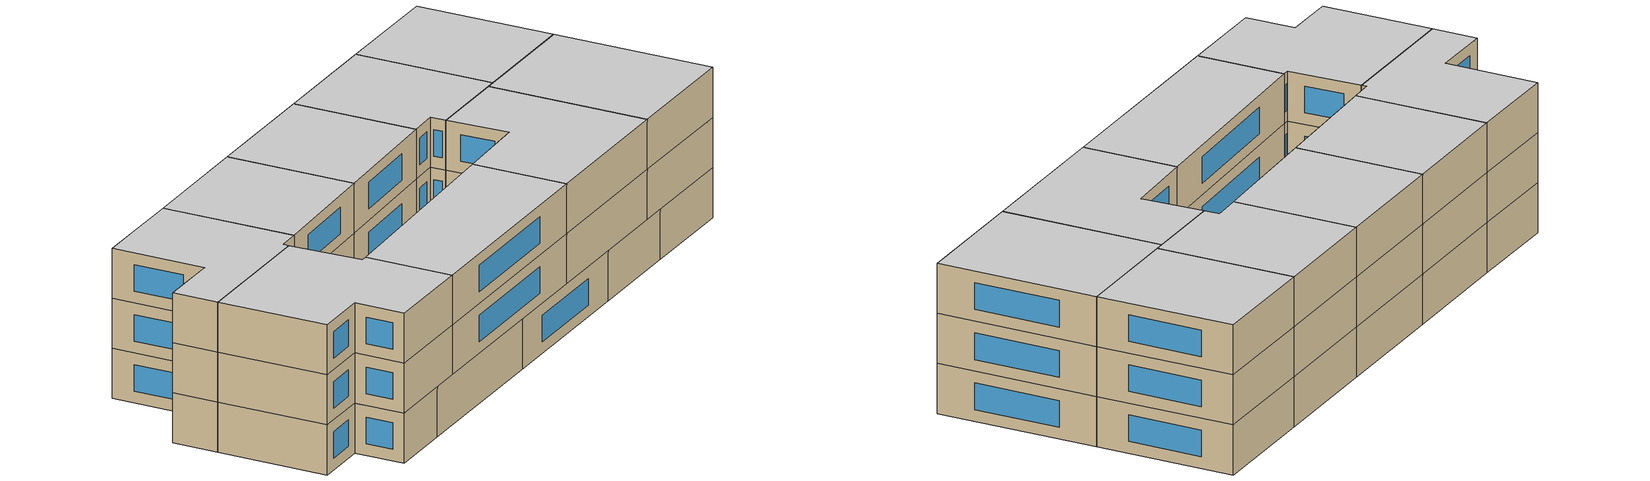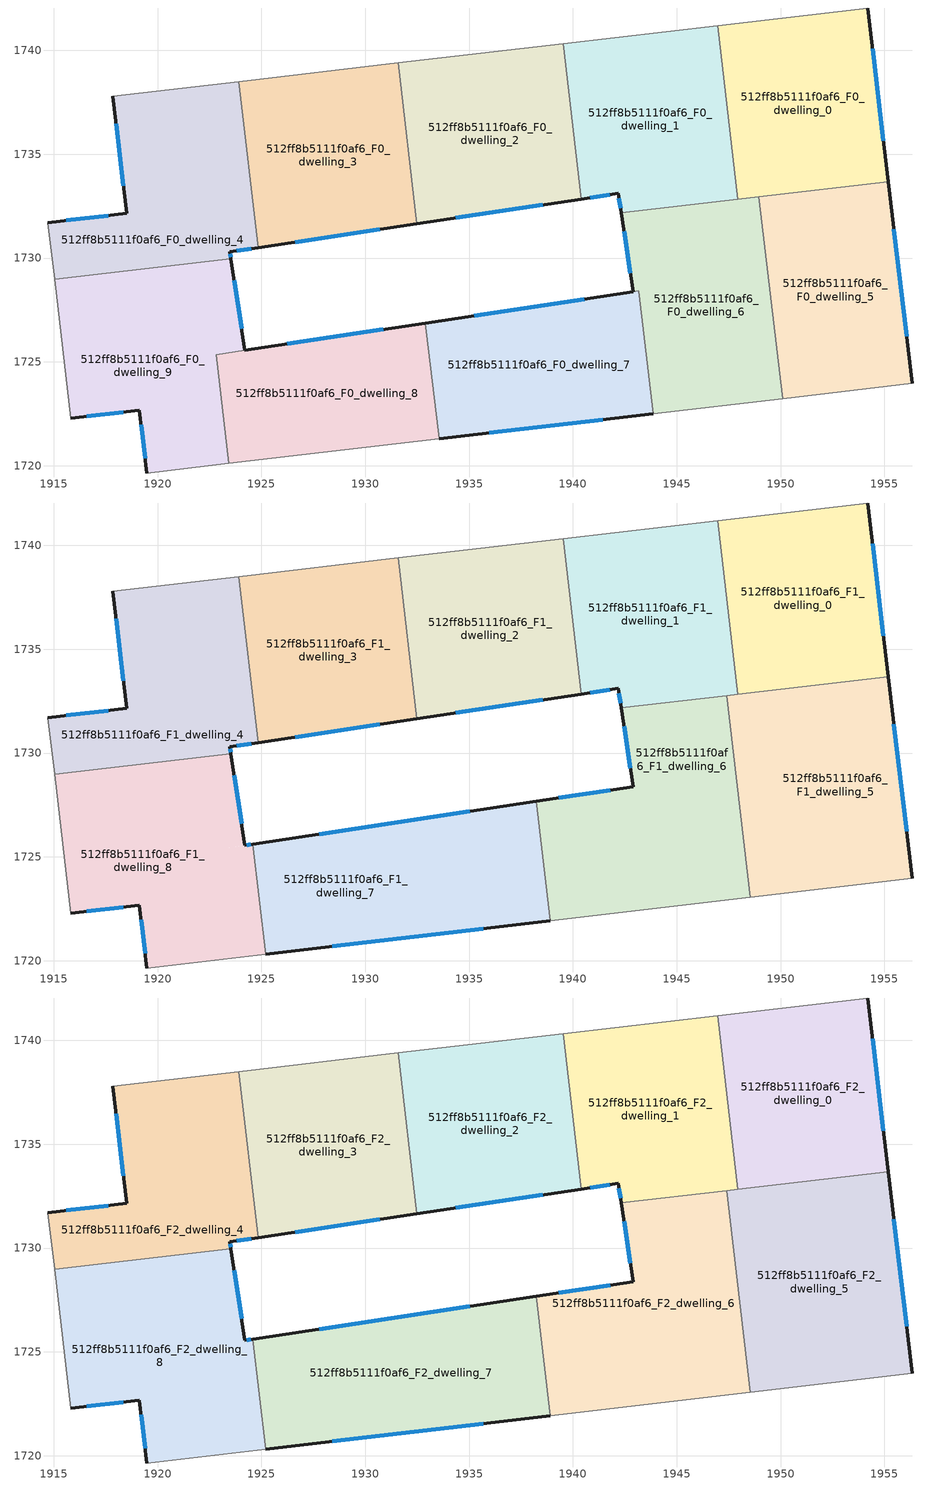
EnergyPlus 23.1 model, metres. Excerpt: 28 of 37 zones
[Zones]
512ff8b5111f0af6_F0_dwelling_0
 floor ground (EU_floor_Construction): 1954.2,1742.04 1955.18,1733.68 1947.94,1732.83 1946.96,1741.2 z0
 wall outside (EU_wall_Construction): 1955.18,1733.68 1954.2,1742.04 z0:3
 wall to 512ff8b5111f0af6_F0_dwelling_1 (EU_wall_Construction): 1946.96,1741.2 1947.94,1732.83 z0:3
 wall adiabatic (EU_wall_Construction): 1954.2,1742.04 1946.96,1741.2 z0:3
 wall to 512ff8b5111f0af6_F0_dwelling_5 (EU_wall_Construction): 1948.96,1732.95 1955.18,1733.68 z0:3
 wall to 512ff8b5111f0af6_F0_dwelling_6 (EU_wall_Construction): 1947.94,1732.83 1948.96,1732.95 z0:3
 window (EU_Window_Construction): 1954.95,1735.64 1954.43,1740.08 z0.7:2.3
512ff8b5111f0af6_F0_dwelling_1
 floor ground (EU_floor_Construction): 1946.96,1741.2 1947.94,1732.83 1942.32,1732.17 1942.18,1733.11 1940.41,1732.84 1939.53,1740.33 z0
 wall outside (EU_wall_Construction): 1940.41,1732.84 1942.18,1733.11 1942.32,1732.17 z0:3
 wall to 512ff8b5111f0af6_F0_dwelling_2 (EU_wall_Construction): 1939.53,1740.33 1940.41,1732.84 z0:3
 wall adiabatic (EU_wall_Construction): 1946.96,1741.2 1939.53,1740.33 z0:3
 wall to 512ff8b5111f0af6_F0_dwelling_6 (EU_wall_Construction): 1942.32,1732.17 1947.94,1732.83 z0:3
 window (EU_Window_Construction): 1942.22,1732.89 1942.29,1732.39 / 1940.82,1732.9 1941.77,1733.05 z0.7:2.3
512ff8b5111f0af6_F0_dwelling_2
 floor ground (EU_floor_Construction): 1939.53,1740.33 1940.41,1732.84 1932.49,1731.65 1931.58,1739.4 z0
 wall outside (EU_wall_Construction): 1932.49,1731.65 1940.41,1732.84 z0:3
 wall to 512ff8b5111f0af6_F0_dwelling_3 (EU_wall_Construction): 1931.58,1739.4 1932.49,1731.65 z0:3
 wall adiabatic (EU_wall_Construction): 1939.53,1740.33 1931.58,1739.4 z0:3
 window (EU_Window_Construction): 1934.35,1731.93 1938.55,1732.56 z0.7:2.3
512ff8b5111f0af6_F0_dwelling_3
 floor ground (EU_floor_Construction): 1931.58,1739.4 1932.49,1731.65 1924.84,1730.5 1923.9,1738.5 z0
 wall outside (EU_wall_Construction): 1924.84,1730.5 1932.49,1731.65 z0:3
 wall to 512ff8b5111f0af6_F0_dwelling_4 (EU_wall_Construction): 1923.9,1738.5 1924.84,1730.5 z0:3
 wall adiabatic (EU_wall_Construction): 1931.58,1739.4 1923.9,1738.5 z0:3
 window (EU_Window_Construction): 1926.63,1730.77 1930.69,1731.38 z0.7:2.3
512ff8b5111f0af6_F0_dwelling_4
 floor ground (EU_floor_Construction): 1923.9,1738.5 1924.84,1730.5 1923.48,1730.29 1923.53,1729.97 1915.04,1728.98 1914.72,1731.71 1918.51,1732.15 1917.85,1737.79 z0
 wall outside (EU_wall_Construction): 1923.53,1729.97 1923.48,1730.29 1924.84,1730.5 / 1917.85,1737.79 1918.51,1732.15 1914.72,1731.71 z0:3
 wall to 512ff8b5111f0af6_F0_dwelling_9 (EU_wall_Construction): 1915.04,1728.98 1923.53,1729.97 z0:3
 wall adiabatic (EU_wall_Construction): 1914.72,1731.71 1915.04,1728.98 / 1923.9,1738.5 1917.85,1737.79 z0:3
 window (EU_Window_Construction): 1923.8,1730.34 1924.52,1730.45 / 1923.52,1730.05 1923.5,1730.22 / 1917.62,1732.05 1915.61,1731.81 / 1918,1736.47 1918.35,1733.47 z0.7:2.3
512ff8b5111f0af6_F0_dwelling_5
 floor ground (EU_floor_Construction): 1955.18,1733.68 1956.33,1723.96 1950.1,1723.23 1948.96,1732.95 z0
 wall outside (EU_wall_Construction): 1956.33,1723.96 1955.18,1733.68 z0:3
 wall to 512ff8b5111f0af6_F0_dwelling_6 (EU_wall_Construction): 1948.96,1732.95 1950.1,1723.23 z0:3
 wall adiabatic (EU_wall_Construction): 1950.1,1723.23 1956.33,1723.96 z0:3
 window (EU_Window_Construction): 1956.06,1726.24 1955.45,1731.4 z0.7:2.3
512ff8b5111f0af6_F0_dwelling_6
 floor ground (EU_floor_Construction): 1948.96,1732.95 1950.1,1723.23 1943.87,1722.5 1943.17,1728.42 1942.9,1728.38 1942.32,1732.17 z0
 wall outside (EU_wall_Construction): 1942.32,1732.17 1942.9,1728.38 z0:3
 wall to 512ff8b5111f0af6_F0_dwelling_7 (EU_wall_Construction): 1942.9,1728.38 1943.17,1728.42 / 1943.18,1728.41 1943.87,1722.5 z0:3
 wall adiabatic (EU_wall_Construction): 1943.87,1722.5 1950.1,1723.23 z0:3
 window (EU_Window_Construction): 1942.46,1731.28 1942.77,1729.27 z0.7:2.3
512ff8b5111f0af6_F0_dwelling_7
 floor ground (EU_floor_Construction): 1943.17,1728.42 1943.87,1722.5 1933.55,1721.29 1932.9,1726.87 z0
 wall outside (EU_wall_Construction): 1942.9,1728.37 1932.9,1726.87 / 1933.55,1721.29 1943.87,1722.5 z0:3
 wall to 512ff8b5111f0af6_F0_dwelling_8 (EU_wall_Construction): 1932.9,1726.87 1933.55,1721.29 z0:3
 window (EU_Window_Construction): 1940.55,1728.02 1935.25,1727.22 / 1935.97,1721.58 1941.44,1722.22 z0.7:2.3
512ff8b5111f0af6_F0_dwelling_8
 floor ground (EU_floor_Construction): 1932.9,1726.87 1933.55,1721.29 1923.43,1720.11 1922.82,1725.34 z0
 wall outside (EU_wall_Construction): 1932.9,1726.87 1924.21,1725.56 z0:3
 wall to 512ff8b5111f0af6_F0_dwelling_9 (EU_wall_Construction): 1924.2,1725.56 1922.82,1725.35 / 1922.82,1725.34 1923.43,1720.11 z0:3
 wall adiabatic (EU_wall_Construction): 1923.43,1720.11 1933.55,1721.29 z0:3
 window (EU_Window_Construction): 1930.86,1726.56 1926.25,1725.87 z0.7:2.3
512ff8b5111f0af6_F0_dwelling_9
 floor ground (EU_floor_Construction): 1923.53,1729.97 1924.2,1725.56 1922.82,1725.35 1923.43,1720.11 1919.48,1719.65 1919.12,1722.67 1915.83,1722.29 1915.04,1728.98 z0
 wall outside (EU_wall_Construction): 1924.2,1725.56 1923.53,1729.97 / 1915.83,1722.29 1919.12,1722.67 1919.48,1719.65 z0:3
 wall adiabatic (EU_wall_Construction): 1919.48,1719.65 1923.43,1720.11 / 1915.04,1728.98 1915.83,1722.29 z0:3
 window (EU_Window_Construction): 1924.05,1726.59 1923.69,1728.94 / 1919.21,1721.96 1919.4,1720.36 / 1916.6,1722.38 1918.35,1722.58 z0.7:2.3
512ff8b5111f0af6_F1_dwelling_0
 floor to 512ff8b5111f0af6_F0_dwelling_0 (EU_floor_Construction): 1954.2,1742.04 1955.18,1733.68 1947.94,1732.83 1946.96,1741.2 z3
 wall outside (EU_wall_Construction): 1955.18,1733.68 1954.2,1742.04 z3:6
 wall to 512ff8b5111f0af6_F1_dwelling_1 (EU_wall_Construction): 1946.96,1741.2 1947.94,1732.83 z3:6
 wall adiabatic (EU_wall_Construction): 1954.2,1742.04 1946.96,1741.2 z3:6
 wall to 512ff8b5111f0af6_F1_dwelling_5 (EU_wall_Construction): 1947.94,1732.83 1955.18,1733.68 z3:6
 window (EU_Window_Construction): 1954.95,1735.64 1954.43,1740.08 z3.7:5.3
512ff8b5111f0af6_F1_dwelling_1
 floor to 512ff8b5111f0af6_F0_dwelling_1 (EU_floor_Construction): 1946.96,1741.2 1947.94,1732.83 1942.32,1732.17 1942.18,1733.11 1940.41,1732.84 1939.53,1740.33 z3
 wall outside (EU_wall_Construction): 1940.41,1732.84 1942.18,1733.11 1942.32,1732.17 z3:6
 wall to 512ff8b5111f0af6_F1_dwelling_2 (EU_wall_Construction): 1939.53,1740.33 1940.41,1732.84 z3:6
 wall adiabatic (EU_wall_Construction): 1946.96,1741.2 1939.53,1740.33 z3:6
 wall to 512ff8b5111f0af6_F1_dwelling_6 (EU_wall_Construction): 1942.32,1732.17 1947.4,1732.77 z3:6
 wall to 512ff8b5111f0af6_F1_dwelling_5 (EU_wall_Construction): 1947.4,1732.77 1947.94,1732.83 z3:6
 window (EU_Window_Construction): 1942.22,1732.89 1942.29,1732.39 / 1940.82,1732.9 1941.77,1733.05 z3.7:5.3
512ff8b5111f0af6_F1_dwelling_2
 floor to 512ff8b5111f0af6_F0_dwelling_2 (EU_floor_Construction): 1939.53,1740.33 1940.41,1732.84 1932.49,1731.65 1931.58,1739.4 z3
 wall outside (EU_wall_Construction): 1932.49,1731.65 1940.41,1732.84 z3:6
 wall to 512ff8b5111f0af6_F1_dwelling_3 (EU_wall_Construction): 1931.58,1739.4 1932.49,1731.65 z3:6
 wall adiabatic (EU_wall_Construction): 1939.53,1740.33 1931.58,1739.4 z3:6
 window (EU_Window_Construction): 1934.35,1731.93 1938.55,1732.56 z3.7:5.3
512ff8b5111f0af6_F1_dwelling_3
 floor to 512ff8b5111f0af6_F0_dwelling_3 (EU_floor_Construction): 1931.58,1739.4 1932.49,1731.65 1924.84,1730.5 1923.9,1738.5 z3
 wall outside (EU_wall_Construction): 1924.84,1730.5 1932.49,1731.65 z3:6
 wall to 512ff8b5111f0af6_F1_dwelling_4 (EU_wall_Construction): 1923.9,1738.5 1924.84,1730.5 z3:6
 wall adiabatic (EU_wall_Construction): 1931.58,1739.4 1923.9,1738.5 z3:6
 window (EU_Window_Construction): 1926.63,1730.77 1930.69,1731.38 z3.7:5.3
512ff8b5111f0af6_F1_dwelling_4
 floor to 512ff8b5111f0af6_F0_dwelling_4 (EU_floor_Construction): 1923.9,1738.5 1924.84,1730.5 1923.48,1730.29 1923.53,1729.97 1915.04,1728.98 1914.72,1731.71 1918.51,1732.15 1917.85,1737.79 z3
 wall outside (EU_wall_Construction): 1923.53,1729.97 1923.48,1730.29 1924.84,1730.5 / 1917.85,1737.79 1918.51,1732.15 1914.72,1731.71 z3:6
 wall to 512ff8b5111f0af6_F1_dwelling_8 (EU_wall_Construction): 1915.04,1728.98 1923.53,1729.97 z3:6
 wall adiabatic (EU_wall_Construction): 1914.72,1731.71 1915.04,1728.98 / 1923.9,1738.5 1917.85,1737.79 z3:6
 window (EU_Window_Construction): 1923.8,1730.34 1924.52,1730.45 / 1923.52,1730.05 1923.5,1730.22 / 1917.62,1732.05 1915.61,1731.81 / 1918,1736.47 1918.35,1733.47 z3.7:5.3
512ff8b5111f0af6_F1_dwelling_5
 floor to 512ff8b5111f0af6_F0_dwelling_5 (EU_floor_Construction): 1955.18,1733.68 1956.33,1723.96 1950.1,1723.23 1948.96,1732.95 z3
 floor to 512ff8b5111f0af6_F0_dwelling_6 (EU_floor_Construction): 1948.96,1732.95 1950.1,1723.23 1948.54,1723.05 1947.4,1732.77 z3
 wall outside (EU_wall_Construction): 1956.33,1723.96 1955.18,1733.68 z3:6
 wall to 512ff8b5111f0af6_F1_dwelling_6 (EU_wall_Construction): 1947.4,1732.77 1948.54,1723.05 z3:6
 wall adiabatic (EU_wall_Construction): 1948.54,1723.05 1956.33,1723.96 z3:6
 window (EU_Window_Construction): 1956.06,1726.24 1955.45,1731.4 z3.7:5.3
512ff8b5111f0af6_F1_dwelling_6
 floor to 512ff8b5111f0af6_F0_dwelling_6 (EU_floor_Construction): 1947.4,1732.77 1948.54,1723.05 1943.87,1722.5 1943.17,1728.42 1942.9,1728.38 1942.32,1732.17 z3
 floor to 512ff8b5111f0af6_F0_dwelling_7 (EU_floor_Construction): 1943.17,1728.42 1943.87,1722.5 1938.9,1721.92 1938.23,1727.67 z3
 wall outside (EU_wall_Construction): 1942.32,1732.17 1942.9,1728.38 1938.23,1727.67 z3:6
 wall adiabatic (EU_wall_Construction): 1938.9,1721.92 1948.54,1723.05 z3:6
 wall to 512ff8b5111f0af6_F1_dwelling_7 (EU_wall_Construction): 1938.23,1727.67 1938.9,1721.92 z3:6
 window (EU_Window_Construction): 1941.8,1728.21 1939.32,1727.84 / 1942.46,1731.28 1942.77,1729.27 z3.7:5.3
512ff8b5111f0af6_F1_dwelling_7
 floor to 512ff8b5111f0af6_F0_dwelling_7 (EU_floor_Construction): 1938.23,1727.67 1938.9,1721.92 1933.55,1721.3 1932.9,1726.87 z3
 floor to 512ff8b5111f0af6_F0_dwelling_8 (EU_floor_Construction): 1932.9,1726.87 1933.55,1721.3 1925.2,1720.32 1924.58,1725.61 z3
 wall outside (EU_wall_Construction): 1938.23,1727.67 1924.58,1725.61 / 1925.2,1720.32 1938.9,1721.92 z3:6
 wall to 512ff8b5111f0af6_F1_dwelling_8 (EU_wall_Construction): 1924.58,1725.61 1925.2,1720.32 z3:6
 window (EU_Window_Construction): 1935.02,1727.19 1927.78,1726.1 / 1928.42,1720.69 1935.68,1721.54 z3.7:5.3
512ff8b5111f0af6_F1_dwelling_8
 floor to 512ff8b5111f0af6_F0_dwelling_8 (EU_floor_Construction): 1924.58,1725.61 1925.2,1720.32 1923.43,1720.11 1922.82,1725.35 z3
 floor to 512ff8b5111f0af6_F0_dwelling_9 (EU_floor_Construction): 1923.53,1729.97 1924.2,1725.56 1922.82,1725.35 1923.43,1720.11 1919.48,1719.65 1919.12,1722.67 1915.83,1722.29 1915.04,1728.98 z3
 wall outside (EU_wall_Construction): 1924.58,1725.61 1924.2,1725.56 1923.53,1729.97 / 1915.83,1722.29 1919.12,1722.67 1919.48,1719.65 z3:6
 wall adiabatic (EU_wall_Construction): 1919.48,1719.65 1925.2,1720.32 / 1915.04,1728.98 1915.83,1722.29 z3:6
 window (EU_Window_Construction): 1924.05,1726.59 1923.69,1728.94 / 1924.49,1725.6 1924.29,1725.57 / 1919.21,1721.96 1919.4,1720.36 / 1916.6,1722.38 1918.35,1722.58 z3.7:5.3
512ff8b5111f0af6_F2_dwelling_0
 floor to 512ff8b5111f0af6_F1_dwelling_0 (EU_floor_Construction): 1954.2,1742.04 1955.18,1733.68 1947.94,1732.83 1946.96,1741.2 z6
 wall outside (EU_wall_Construction): 1955.18,1733.68 1954.2,1742.04 z6:9
 wall to 512ff8b5111f0af6_F2_dwelling_1 (EU_wall_Construction): 1946.96,1741.2 1947.94,1732.83 z6:9
 wall adiabatic (EU_wall_Construction): 1954.2,1742.04 1946.96,1741.2 z6:9
 wall to 512ff8b5111f0af6_F2_dwelling_5 (EU_wall_Construction): 1947.94,1732.83 1955.18,1733.68 z6:9
 window (EU_Window_Construction): 1954.95,1735.64 1954.43,1740.08 z6.7:8.3
 ceiling to 512ff8b5111f0af6_F3_dwelling_0 (EU_floor_Construction): 1955.18,1733.68 1954.2,1742.04 1946.96,1741.2 1947.94,1732.83 z9
512ff8b5111f0af6_F2_dwelling_1
 floor to 512ff8b5111f0af6_F1_dwelling_1 (EU_floor_Construction): 1946.96,1741.2 1947.94,1732.83 1942.32,1732.17 1942.18,1733.11 1940.41,1732.84 1939.53,1740.33 z6
 wall outside (EU_wall_Construction): 1940.41,1732.84 1942.18,1733.11 1942.32,1732.17 z6:9
 wall to 512ff8b5111f0af6_F2_dwelling_2 (EU_wall_Construction): 1939.53,1740.33 1940.41,1732.84 z6:9
 wall adiabatic (EU_wall_Construction): 1946.96,1741.2 1939.53,1740.33 z6:9
 wall to 512ff8b5111f0af6_F2_dwelling_6 (EU_wall_Construction): 1942.32,1732.17 1947.4,1732.77 z6:9
 wall to 512ff8b5111f0af6_F2_dwelling_5 (EU_wall_Construction): 1947.4,1732.77 1947.94,1732.83 z6:9
 window (EU_Window_Construction): 1942.22,1732.89 1942.29,1732.39 / 1940.82,1732.9 1941.77,1733.05 z6.7:8.3
 ceiling to 512ff8b5111f0af6_F3_dwelling_1 (EU_floor_Construction): 1947.94,1732.83 1946.96,1741.2 1939.53,1740.33 1940.41,1732.84 1942.18,1733.11 1942.32,1732.17 z9
512ff8b5111f0af6_F2_dwelling_2
 floor to 512ff8b5111f0af6_F1_dwelling_2 (EU_floor_Construction): 1939.53,1740.33 1940.41,1732.84 1932.49,1731.65 1931.58,1739.4 z6
 wall outside (EU_wall_Construction): 1932.49,1731.65 1940.41,1732.84 z6:9
 wall to 512ff8b5111f0af6_F2_dwelling_3 (EU_wall_Construction): 1931.58,1739.4 1932.49,1731.65 z6:9
 wall adiabatic (EU_wall_Construction): 1939.53,1740.33 1931.58,1739.4 z6:9
 window (EU_Window_Construction): 1934.35,1731.93 1938.55,1732.56 z6.7:8.3
 ceiling to 512ff8b5111f0af6_F3_dwelling_2 (EU_floor_Construction): 1940.41,1732.84 1939.53,1740.33 1931.58,1739.4 1932.49,1731.65 z9
512ff8b5111f0af6_F2_dwelling_3
 floor to 512ff8b5111f0af6_F1_dwelling_3 (EU_floor_Construction): 1931.58,1739.4 1932.49,1731.65 1924.84,1730.5 1923.9,1738.5 z6
 wall outside (EU_wall_Construction): 1924.84,1730.5 1932.49,1731.65 z6:9
 wall to 512ff8b5111f0af6_F2_dwelling_4 (EU_wall_Construction): 1923.9,1738.5 1924.84,1730.5 z6:9
 wall adiabatic (EU_wall_Construction): 1931.58,1739.4 1923.9,1738.5 z6:9
 window (EU_Window_Construction): 1926.63,1730.77 1930.69,1731.38 z6.7:8.3
 ceiling to 512ff8b5111f0af6_F3_dwelling_3 (EU_floor_Construction): 1932.49,1731.65 1931.58,1739.4 1923.9,1738.5 1924.84,1730.5 z9
512ff8b5111f0af6_F2_dwelling_4
 floor to 512ff8b5111f0af6_F1_dwelling_4 (EU_floor_Construction): 1923.9,1738.5 1924.84,1730.5 1923.48,1730.29 1923.53,1729.97 1915.04,1728.98 1914.72,1731.71 1918.51,1732.15 1917.85,1737.79 z6
 wall outside (EU_wall_Construction): 1923.53,1729.97 1923.48,1730.29 1924.84,1730.5 / 1917.85,1737.79 1918.51,1732.15 1914.72,1731.71 z6:9
 wall to 512ff8b5111f0af6_F2_dwelling_8 (EU_wall_Construction): 1915.04,1728.98 1923.53,1729.97 z6:9
 wall adiabatic (EU_wall_Construction): 1914.72,1731.71 1915.04,1728.98 / 1923.9,1738.5 1917.85,1737.79 z6:9
 window (EU_Window_Construction): 1923.8,1730.34 1924.52,1730.45 / 1923.52,1730.05 1923.5,1730.22 / 1917.62,1732.05 1915.61,1731.81 / 1918,1736.47 1918.35,1733.47 z6.7:8.3
 ceiling to 512ff8b5111f0af6_F3_dwelling_4 (EU_floor_Construction): 1924.84,1730.5 1923.9,1738.5 1917.85,1737.79 1918.51,1732.15 1914.72,1731.71 1915.04,1728.98 1923.53,1729.97 1923.48,1730.29 z9
512ff8b5111f0af6_F2_dwelling_5
 floor to 512ff8b5111f0af6_F1_dwelling_5 (EU_floor_Construction): 1955.18,1733.68 1956.33,1723.96 1948.54,1723.05 1947.4,1732.77 z6
 wall outside (EU_wall_Construction): 1956.33,1723.96 1955.18,1733.68 z6:9
 wall to 512ff8b5111f0af6_F2_dwelling_6 (EU_wall_Construction): 1947.4,1732.77 1948.54,1723.05 z6:9
 wall adiabatic (EU_wall_Construction): 1948.54,1723.05 1956.33,1723.96 z6:9
 window (EU_Window_Construction): 1956.06,1726.24 1955.45,1731.4 z6.7:8.3
 ceiling to 512ff8b5111f0af6_F3_dwelling_5 (EU_floor_Construction): 1956.33,1723.96 1955.18,1733.68 1947.4,1732.77 1948.54,1723.05 z9
512ff8b5111f0af6_F2_dwelling_6
 floor to 512ff8b5111f0af6_F1_dwelling_6 (EU_floor_Construction): 1947.4,1732.77 1948.54,1723.05 1938.9,1721.92 1938.23,1727.67 1942.9,1728.38 1942.32,1732.17 z6
 wall outside (EU_wall_Construction): 1942.32,1732.17 1942.9,1728.38 1938.23,1727.67 z6:9
 wall adiabatic (EU_wall_Construction): 1938.9,1721.92 1948.54,1723.05 z6:9
 wall to 512ff8b5111f0af6_F2_dwelling_7 (EU_wall_Construction): 1938.23,1727.67 1938.9,1721.92 z6:9
 window (EU_Window_Construction): 1941.8,1728.21 1939.32,1727.84 / 1942.46,1731.28 1942.77,1729.27 z6.7:8.3
 ceiling to 512ff8b5111f0af6_F3_dwelling_6 (EU_floor_Construction): 1948.54,1723.05 1947.4,1732.77 1942.32,1732.17 1942.9,1728.38 1938.23,1727.67 1938.9,1721.92 z9
512ff8b5111f0af6_F2_dwelling_7
 floor to 512ff8b5111f0af6_F1_dwelling_7 (EU_floor_Construction): 1938.23,1727.67 1938.9,1721.92 1925.2,1720.32 1924.58,1725.61 z6
 wall outside (EU_wall_Construction): 1938.23,1727.67 1924.58,1725.61 / 1925.2,1720.32 1938.9,1721.92 z6:9
 wall to 512ff8b5111f0af6_F2_dwelling_8 (EU_wall_Construction): 1924.58,1725.61 1925.2,1720.32 z6:9
 window (EU_Window_Construction): 1935.02,1727.19 1927.78,1726.1 / 1928.42,1720.69 1935.68,1721.54 z6.7:8.3
 ceiling to 512ff8b5111f0af6_F3_dwelling_7 (EU_floor_Construction): 1938.9,1721.92 1938.23,1727.67 1924.58,1725.61 1925.2,1720.32 z9
512ff8b5111f0af6_F2_dwelling_8
 floor to 512ff8b5111f0af6_F1_dwelling_8 (EU_floor_Construction): 1923.53,1729.97 1924.2,1725.56 1924.58,1725.61 1925.2,1720.32 1919.48,1719.65 1919.12,1722.67 1915.83,1722.29 1915.04,1728.98 z6
 wall outside (EU_wall_Construction): 1924.58,1725.61 1924.2,1725.56 1923.53,1729.97 / 1915.83,1722.29 1919.12,1722.67 1919.48,1719.65 z6:9
 wall adiabatic (EU_wall_Construction): 1919.48,1719.65 1925.2,1720.32 / 1915.04,1728.98 1915.83,1722.29 z6:9
 window (EU_Window_Construction): 1924.05,1726.59 1923.69,1728.94 / 1924.49,1725.6 1924.29,1725.57 / 1919.21,1721.96 1919.4,1720.36 / 1916.6,1722.38 1918.35,1722.58 z6.7:8.3
 ceiling to 512ff8b5111f0af6_F3_dwelling_8 (EU_floor_Construction): 1925.2,1720.32 1924.58,1725.61 1924.2,1725.56 1923.53,1729.97 1915.04,1728.98 1915.83,1722.29 1919.12,1722.67 1919.48,1719.65 z9
[Building]
EU S2 Campaign: North Axis=0; Terrain=City; Solar Distribution=FullExterior
[Site:Location]
Budapest.Ferenc.Liszt.Intl.AP: Latitude=47.437; Longitude=19.256; Time Zone=1; Elevation=185
[SizingPeriod:WeatherFileDays]
AnnualSizingPeriod: Begin Month=1; Begin Day of Month=1; End Month=12; End Day of Month=31; Day of Week for Start Day=Monday; Use Weather File Daylight Saving Period=No; Use Weather File Rain and Snow Indicators=No
[MATERIAL]
EU_InternalMass_Material: Roughness=MediumRough; Thickness=0.1; Conductivity=1; Density=1800; Specific Heat=900; Thermal Absorptance=0.9; Solar Absorptance=0.7; Visible Absorptance=0.7
[MATERIAL:NOMASS] Roughness=MediumRough; Thermal Absorptance=0.9; Solar Absorptance=0.7; Visible Absorptance=0.7
Name | Thermal Resistance
EU_wall_NoMass | 0.832559
EU_floor_NoMass | 0.872794
[WINDOWMATERIAL:SIMPLEGLAZINGSYSTEM]
EU_Window_SimpleGlazing: UFactor=2.79869; Solar Heat Gain Coefficient=0.75; Visible Transmittance=0.75
[CONSTRUCTION]
EU_wall_Construction: EU_wall_NoMass
EU_floor_Construction: EU_floor_NoMass
EU_Window_Construction: EU_Window_SimpleGlazing
EU_InternalMass_Construction: EU_InternalMass_Material
[ZONE] Type=1; Multiplier=1; Ceiling Height=autocalculate; Floor Area=autocalculate; Part of Total Floor Area=Yes
Name | Volume
512ff8b5111f0af6_F0_dwelling_0; 512ff8b5111f0af6_F1_dwelling_0; 512ff8b5111f0af6_F2_dwelling_0 | 184.111
512ff8b5111f0af6_F0_dwelling_1; 512ff8b5111f0af6_F1_dwelling_1; 512ff8b5111f0af6_F2_dwelling_1 | 184.102
512ff8b5111f0af6_F0_dwelling_2; 512ff8b5111f0af6_F1_dwelling_2; 512ff8b5111f0af6_F2_dwelling_2 | 184.091
512ff8b5111f0af6_F0_dwelling_3; 512ff8b5111f0af6_F1_dwelling_3; 512ff8b5111f0af6_F2_dwelling_3 | 184.088
512ff8b5111f0af6_F0_dwelling_4; 512ff8b5111f0af6_F1_dwelling_4; 512ff8b5111f0af6_F2_dwelling_4 | 184.096
512ff8b5111f0af6_F0_dwelling_5 | 184.103
512ff8b5111f0af6_F1_dwelling_5; 512ff8b5111f0af6_F2_dwelling_5 | 230.126
512ff8b5111f0af6_F0_dwelling_6 | 188.032
512ff8b5111f0af6_F1_dwelling_6; 512ff8b5111f0af6_F2_dwelling_6 | 230.115
512ff8b5111f0af6_F0_dwelling_7 | 180.165
512ff8b5111f0af6_F1_dwelling_7; 512ff8b5111f0af6_F2_dwelling_7 | 230.122
512ff8b5111f0af6_F0_dwelling_8 | 166.244
512ff8b5111f0af6_F1_dwelling_8; 512ff8b5111f0af6_F2_dwelling_8 | 230.109
512ff8b5111f0af6_F0_dwelling_9 | 201.873
[INTERNALMASS] Construction=EU_InternalMass_Construction
Name | Zone or ZoneList | Surface Area
512ff8b5111f0af6_F0_dwelling_0_EU_InternalMass | 512ff8b5111f0af6_F0_dwelling_0 | 61.3706
512ff8b5111f0af6_F0_dwelling_1_EU_InternalMass | 512ff8b5111f0af6_F0_dwelling_1 | 61.3672
512ff8b5111f0af6_F0_dwelling_2_EU_InternalMass | 512ff8b5111f0af6_F0_dwelling_2 | 61.3636
512ff8b5111f0af6_F0_dwelling_3_EU_InternalMass | 512ff8b5111f0af6_F0_dwelling_3 | 61.3626
512ff8b5111f0af6_F0_dwelling_4_EU_InternalMass | 512ff8b5111f0af6_F0_dwelling_4 | 61.3655
512ff8b5111f0af6_F0_dwelling_5_EU_InternalMass | 512ff8b5111f0af6_F0_dwelling_5 | 61.3676
512ff8b5111f0af6_F0_dwelling_6_EU_InternalMass | 512ff8b5111f0af6_F0_dwelling_6 | 62.6757
512ff8b5111f0af6_F0_dwelling_7_EU_InternalMass | 512ff8b5111f0af6_F0_dwelling_7 | 60.0564
512ff8b5111f0af6_F0_dwelling_8_EU_InternalMass | 512ff8b5111f0af6_F0_dwelling_8 | 55.4408
512ff8b5111f0af6_F0_dwelling_9_EU_InternalMass | 512ff8b5111f0af6_F0_dwelling_9 | 67.2933
512ff8b5111f0af6_F1_dwelling_0_EU_InternalMass | 512ff8b5111f0af6_F1_dwelling_0 | 61.3706
512ff8b5111f0af6_F1_dwelling_1_EU_InternalMass | 512ff8b5111f0af6_F1_dwelling_1 | 61.3672
512ff8b5111f0af6_F1_dwelling_2_EU_InternalMass | 512ff8b5111f0af6_F1_dwelling_2 | 61.3636
512ff8b5111f0af6_F1_dwelling_3_EU_InternalMass | 512ff8b5111f0af6_F1_dwelling_3 | 61.3626
512ff8b5111f0af6_F1_dwelling_4_EU_InternalMass | 512ff8b5111f0af6_F1_dwelling_4 | 61.3655
512ff8b5111f0af6_F1_dwelling_5_EU_InternalMass | 512ff8b5111f0af6_F1_dwelling_5 | 76.7086
512ff8b5111f0af6_F1_dwelling_6_EU_InternalMass | 512ff8b5111f0af6_F1_dwelling_6 | 76.705
512ff8b5111f0af6_F1_dwelling_7_EU_InternalMass | 512ff8b5111f0af6_F1_dwelling_7 | 76.7074
512ff8b5111f0af6_F1_dwelling_8_EU_InternalMass | 512ff8b5111f0af6_F1_dwelling_8 | 76.7028
512ff8b5111f0af6_F2_dwelling_0_EU_InternalMass | 512ff8b5111f0af6_F2_dwelling_0 | 61.3706
512ff8b5111f0af6_F2_dwelling_1_EU_InternalMass | 512ff8b5111f0af6_F2_dwelling_1 | 61.3672
512ff8b5111f0af6_F2_dwelling_2_EU_InternalMass | 512ff8b5111f0af6_F2_dwelling_2 | 61.3636
512ff8b5111f0af6_F2_dwelling_3_EU_InternalMass | 512ff8b5111f0af6_F2_dwelling_3 | 61.3626
512ff8b5111f0af6_F2_dwelling_4_EU_InternalMass | 512ff8b5111f0af6_F2_dwelling_4 | 61.3655
512ff8b5111f0af6_F2_dwelling_5_EU_InternalMass | 512ff8b5111f0af6_F2_dwelling_5 | 76.7086
512ff8b5111f0af6_F2_dwelling_6_EU_InternalMass | 512ff8b5111f0af6_F2_dwelling_6 | 76.705
512ff8b5111f0af6_F2_dwelling_7_EU_InternalMass | 512ff8b5111f0af6_F2_dwelling_7 | 76.7074
512ff8b5111f0af6_F2_dwelling_8_EU_InternalMass | 512ff8b5111f0af6_F2_dwelling_8 | 76.7028
[OTHEREQUIPMENT] Fuel Type=Electricity; Design Level Calculation Method=Watts/Area; Power per Zone Floor Area=1; Fraction Latent=0; Fraction Radiant=0; Fraction Lost=0; Carbon Dioxide Generation Rate=0; EndUse Subcategory=EU_Step8_InternalGains
Name | Zone or ZoneList or Space or SpaceList | Schedule
EU_Step8_InternalGain_512ff8b5111f0af6_F0_dwelling_0_f000 | 512ff8b5111f0af6_F0_dwelling_0 | EU_Step8_GainSchedule_512ff8b5111f0af6_F0_dwelling_0_f000
EU_Step8_InternalGain_512ff8b5111f0af6_F0_dwelling_1_f000 | 512ff8b5111f0af6_F0_dwelling_1 | EU_Step8_GainSchedule_512ff8b5111f0af6_F0_dwelling_1_f000
EU_Step8_InternalGain_512ff8b5111f0af6_F0_dwelling_2_f000 | 512ff8b5111f0af6_F0_dwelling_2 | EU_Step8_GainSchedule_512ff8b5111f0af6_F0_dwelling_2_f000
EU_Step8_InternalGain_512ff8b5111f0af6_F0_dwelling_3_f000 | 512ff8b5111f0af6_F0_dwelling_3 | EU_Step8_GainSchedule_512ff8b5111f0af6_F0_dwelling_3_f000
EU_Step8_InternalGain_512ff8b5111f0af6_F0_dwelling_4_f000 | 512ff8b5111f0af6_F0_dwelling_4 | EU_Step8_GainSchedule_512ff8b5111f0af6_F0_dwelling_4_f000
EU_Step8_InternalGain_512ff8b5111f0af6_F0_dwelling_5_f000 | 512ff8b5111f0af6_F0_dwelling_5 | EU_Step8_GainSchedule_512ff8b5111f0af6_F0_dwelling_5_f000
EU_Step8_InternalGain_512ff8b5111f0af6_F0_dwelling_6_f000 | 512ff8b5111f0af6_F0_dwelling_6 | EU_Step8_GainSchedule_512ff8b5111f0af6_F0_dwelling_6_f000
EU_Step8_InternalGain_512ff8b5111f0af6_F0_dwelling_7_f000 | 512ff8b5111f0af6_F0_dwelling_7 | EU_Step8_GainSchedule_512ff8b5111f0af6_F0_dwelling_7_f000
EU_Step8_InternalGain_512ff8b5111f0af6_F0_dwelling_8_f000 | 512ff8b5111f0af6_F0_dwelling_8 | EU_Step8_GainSchedule_512ff8b5111f0af6_F0_dwelling_8_f000
EU_Step8_InternalGain_512ff8b5111f0af6_F0_dwelling_9_f000 | 512ff8b5111f0af6_F0_dwelling_9 | EU_Step8_GainSchedule_512ff8b5111f0af6_F0_dwelling_9_f000
EU_Step8_InternalGain_512ff8b5111f0af6_F1_dwelling_0_f000 | 512ff8b5111f0af6_F1_dwelling_0 | EU_Step8_GainSchedule_512ff8b5111f0af6_F1_dwelling_0_f000
EU_Step8_InternalGain_512ff8b5111f0af6_F1_dwelling_1_f000 | 512ff8b5111f0af6_F1_dwelling_1 | EU_Step8_GainSchedule_512ff8b5111f0af6_F1_dwelling_1_f000
EU_Step8_InternalGain_512ff8b5111f0af6_F1_dwelling_2_f000 | 512ff8b5111f0af6_F1_dwelling_2 | EU_Step8_GainSchedule_512ff8b5111f0af6_F1_dwelling_2_f000
EU_Step8_InternalGain_512ff8b5111f0af6_F1_dwelling_3_f000 | 512ff8b5111f0af6_F1_dwelling_3 | EU_Step8_GainSchedule_512ff8b5111f0af6_F1_dwelling_3_f000
EU_Step8_InternalGain_512ff8b5111f0af6_F1_dwelling_4_f000 | 512ff8b5111f0af6_F1_dwelling_4 | EU_Step8_GainSchedule_512ff8b5111f0af6_F1_dwelling_4_f000
EU_Step8_InternalGain_512ff8b5111f0af6_F1_dwelling_5_f000 | 512ff8b5111f0af6_F1_dwelling_5 | EU_Step8_GainSchedule_512ff8b5111f0af6_F1_dwelling_5_f000
EU_Step8_InternalGain_512ff8b5111f0af6_F1_dwelling_6_f000 | 512ff8b5111f0af6_F1_dwelling_6 | EU_Step8_GainSchedule_512ff8b5111f0af6_F1_dwelling_6_f000
EU_Step8_InternalGain_512ff8b5111f0af6_F1_dwelling_7_f000 | 512ff8b5111f0af6_F1_dwelling_7 | EU_Step8_GainSchedule_512ff8b5111f0af6_F1_dwelling_7_f000
EU_Step8_InternalGain_512ff8b5111f0af6_F1_dwelling_8_f000 | 512ff8b5111f0af6_F1_dwelling_8 | EU_Step8_GainSchedule_512ff8b5111f0af6_F1_dwelling_8_f000
EU_Step8_InternalGain_512ff8b5111f0af6_F2_dwelling_0_f000 | 512ff8b5111f0af6_F2_dwelling_0 | EU_Step8_GainSchedule_512ff8b5111f0af6_F2_dwelling_0_f000
EU_Step8_InternalGain_512ff8b5111f0af6_F2_dwelling_1_f000 | 512ff8b5111f0af6_F2_dwelling_1 | EU_Step8_GainSchedule_512ff8b5111f0af6_F2_dwelling_1_f000
EU_Step8_InternalGain_512ff8b5111f0af6_F2_dwelling_2_f000 | 512ff8b5111f0af6_F2_dwelling_2 | EU_Step8_GainSchedule_512ff8b5111f0af6_F2_dwelling_2_f000
EU_Step8_InternalGain_512ff8b5111f0af6_F2_dwelling_3_f000 | 512ff8b5111f0af6_F2_dwelling_3 | EU_Step8_GainSchedule_512ff8b5111f0af6_F2_dwelling_3_f000
EU_Step8_InternalGain_512ff8b5111f0af6_F2_dwelling_4_f000 | 512ff8b5111f0af6_F2_dwelling_4 | EU_Step8_GainSchedule_512ff8b5111f0af6_F2_dwelling_4_f000
EU_Step8_InternalGain_512ff8b5111f0af6_F2_dwelling_5_f000 | 512ff8b5111f0af6_F2_dwelling_5 | EU_Step8_GainSchedule_512ff8b5111f0af6_F2_dwelling_5_f000
EU_Step8_InternalGain_512ff8b5111f0af6_F2_dwelling_6_f000 | 512ff8b5111f0af6_F2_dwelling_6 | EU_Step8_GainSchedule_512ff8b5111f0af6_F2_dwelling_6_f000
EU_Step8_InternalGain_512ff8b5111f0af6_F2_dwelling_7_f000 | 512ff8b5111f0af6_F2_dwelling_7 | EU_Step8_GainSchedule_512ff8b5111f0af6_F2_dwelling_7_f000
EU_Step8_InternalGain_512ff8b5111f0af6_F2_dwelling_8_f000 | 512ff8b5111f0af6_F2_dwelling_8 | EU_Step8_GainSchedule_512ff8b5111f0af6_F2_dwelling_8_f000
[ZONEVENTILATION:DESIGNFLOWRATE] Schedule=EU_AlwaysOn; Design Flow Rate Calculation Method=AirChanges/Hour; Air Changes per Hour=0.475469; Ventilation Type=Natural; Fan Pressure Rise=0; Fan Total Efficiency=1; Constant Term Coefficient=1; Temperature Term Coefficient=0; Velocity Term Coefficient=0; Velocity Squared Term Coefficient=0; Minimum Indoor Temperature=-100; Maximum Indoor Temperature=100; Delta Temperature=-100; Minimum Outdoor Temperature=-100; Maximum Outdoor Temperature=100; Maximum Wind Speed=40
Name | Zone or ZoneList or Space or SpaceList
EU_ConstantAir_512ff8b5111f0af6_F0_dwelling_0 | 512ff8b5111f0af6_F0_dwelling_0
EU_ConstantAir_512ff8b5111f0af6_F0_dwelling_1 | 512ff8b5111f0af6_F0_dwelling_1
EU_ConstantAir_512ff8b5111f0af6_F0_dwelling_2 | 512ff8b5111f0af6_F0_dwelling_2
EU_ConstantAir_512ff8b5111f0af6_F0_dwelling_3 | 512ff8b5111f0af6_F0_dwelling_3
EU_ConstantAir_512ff8b5111f0af6_F0_dwelling_4 | 512ff8b5111f0af6_F0_dwelling_4
EU_ConstantAir_512ff8b5111f0af6_F0_dwelling_5 | 512ff8b5111f0af6_F0_dwelling_5
EU_ConstantAir_512ff8b5111f0af6_F0_dwelling_6 | 512ff8b5111f0af6_F0_dwelling_6
EU_ConstantAir_512ff8b5111f0af6_F0_dwelling_7 | 512ff8b5111f0af6_F0_dwelling_7
EU_ConstantAir_512ff8b5111f0af6_F0_dwelling_8 | 512ff8b5111f0af6_F0_dwelling_8
EU_ConstantAir_512ff8b5111f0af6_F0_dwelling_9 | 512ff8b5111f0af6_F0_dwelling_9
EU_ConstantAir_512ff8b5111f0af6_F1_dwelling_0 | 512ff8b5111f0af6_F1_dwelling_0
EU_ConstantAir_512ff8b5111f0af6_F1_dwelling_1 | 512ff8b5111f0af6_F1_dwelling_1
EU_ConstantAir_512ff8b5111f0af6_F1_dwelling_2 | 512ff8b5111f0af6_F1_dwelling_2
EU_ConstantAir_512ff8b5111f0af6_F1_dwelling_3 | 512ff8b5111f0af6_F1_dwelling_3
EU_ConstantAir_512ff8b5111f0af6_F1_dwelling_4 | 512ff8b5111f0af6_F1_dwelling_4
EU_ConstantAir_512ff8b5111f0af6_F1_dwelling_5 | 512ff8b5111f0af6_F1_dwelling_5
EU_ConstantAir_512ff8b5111f0af6_F1_dwelling_6 | 512ff8b5111f0af6_F1_dwelling_6
EU_ConstantAir_512ff8b5111f0af6_F1_dwelling_7 | 512ff8b5111f0af6_F1_dwelling_7
EU_ConstantAir_512ff8b5111f0af6_F1_dwelling_8 | 512ff8b5111f0af6_F1_dwelling_8
EU_ConstantAir_512ff8b5111f0af6_F2_dwelling_0 | 512ff8b5111f0af6_F2_dwelling_0
EU_ConstantAir_512ff8b5111f0af6_F2_dwelling_1 | 512ff8b5111f0af6_F2_dwelling_1
EU_ConstantAir_512ff8b5111f0af6_F2_dwelling_2 | 512ff8b5111f0af6_F2_dwelling_2
EU_ConstantAir_512ff8b5111f0af6_F2_dwelling_3 | 512ff8b5111f0af6_F2_dwelling_3
EU_ConstantAir_512ff8b5111f0af6_F2_dwelling_4 | 512ff8b5111f0af6_F2_dwelling_4
EU_ConstantAir_512ff8b5111f0af6_F2_dwelling_5 | 512ff8b5111f0af6_F2_dwelling_5
EU_ConstantAir_512ff8b5111f0af6_F2_dwelling_6 | 512ff8b5111f0af6_F2_dwelling_6
EU_ConstantAir_512ff8b5111f0af6_F2_dwelling_7 | 512ff8b5111f0af6_F2_dwelling_7
EU_ConstantAir_512ff8b5111f0af6_F2_dwelling_8 | 512ff8b5111f0af6_F2_dwelling_8
[HVACTEMPLATE:THERMOSTAT] Constant Heating Setpoint=20; Constant Cooling Setpoint=50
EU_HeatOnly_512ff8b5111f0af6_F0_dwelling_0; EU_HeatOnly_512ff8b5111f0af6_F0_dwelling_1; EU_HeatOnly_512ff8b5111f0af6_F0_dwelling_2; EU_HeatOnly_512ff8b5111f0af6_F0_dwelling_3; EU_HeatOnly_512ff8b5111f0af6_F0_dwelling_4; EU_HeatOnly_512ff8b5111f0af6_F0_dwelling_5; EU_HeatOnly_512ff8b5111f0af6_F0_dwelling_6; EU_HeatOnly_512ff8b5111f0af6_F0_dwelling_7; EU_HeatOnly_512ff8b5111f0af6_F0_dwelling_8; EU_HeatOnly_512ff8b5111f0af6_F0_dwelling_9; EU_HeatOnly_512ff8b5111f0af6_F1_dwelling_0; EU_HeatOnly_512ff8b5111f0af6_F1_dwelling_1; EU_HeatOnly_512ff8b5111f0af6_F1_dwelling_2; EU_HeatOnly_512ff8b5111f0af6_F1_dwelling_3; EU_HeatOnly_512ff8b5111f0af6_F1_dwelling_4; EU_HeatOnly_512ff8b5111f0af6_F1_dwelling_5; EU_HeatOnly_512ff8b5111f0af6_F1_dwelling_6; EU_HeatOnly_512ff8b5111f0af6_F1_dwelling_7; EU_HeatOnly_512ff8b5111f0af6_F1_dwelling_8; EU_HeatOnly_512ff8b5111f0af6_F2_dwelling_0; EU_HeatOnly_512ff8b5111f0af6_F2_dwelling_1; EU_HeatOnly_512ff8b5111f0af6_F2_dwelling_2; EU_HeatOnly_512ff8b5111f0af6_F2_dwelling_3; EU_HeatOnly_512ff8b5111f0af6_F2_dwelling_4; EU_HeatOnly_512ff8b5111f0af6_F2_dwelling_5; EU_HeatOnly_512ff8b5111f0af6_F2_dwelling_6; EU_HeatOnly_512ff8b5111f0af6_F2_dwelling_7; EU_HeatOnly_512ff8b5111f0af6_F2_dwelling_8; EU_HeatOnly_512ff8b5111f0af6_F3_dwelling_0; EU_HeatOnly_512ff8b5111f0af6_F3_dwelling_1; EU_HeatOnly_512ff8b5111f0af6_F3_dwelling_2; EU_HeatOnly_512ff8b5111f0af6_F3_dwelling_3; EU_HeatOnly_512ff8b5111f0af6_F3_dwelling_4; EU_HeatOnly_512ff8b5111f0af6_F3_dwelling_5; EU_HeatOnly_512ff8b5111f0af6_F3_dwelling_6; EU_HeatOnly_512ff8b5111f0af6_F3_dwelling_7; EU_HeatOnly_512ff8b5111f0af6_F3_dwelling_8
[HVACTEMPLATE:ZONE:IDEALLOADSAIRSYSTEM] System Availability Schedule=EU_AlwaysOn; Maximum Heating Supply Air Temperature=50; Minimum Cooling Supply Air Temperature=13; Maximum Heating Supply Air Humidity Ratio=0.0156; Minimum Cooling Supply Air Humidity Ratio=0.0077; Heating Limit=NoLimit; Cooling Limit=NoLimit; Heating Availability Schedule=EU_AlwaysOn; Cooling Availability Schedule=EU_CoolingOff; Dehumidification Control Type=ConstantSensibleHeatRatio; Cooling Sensible Heat Ratio=0.7; Dehumidification Setpoint=60; Humidification Control Type=None; Humidification Setpoint=30; Outdoor Air Method=None; Outdoor Air Flow Rate per Person=0.00944; Outdoor Air Flow Rate per Zone Floor Area=0; Outdoor Air Flow Rate per Zone=0; Demand Controlled Ventilation Type=None; Outdoor Air Economizer Type=NoEconomizer; Heat Recovery Type=None; Sensible Heat Recovery Effectiveness=0.7; Latent Heat Recovery Effectiveness=0.65
Name | Template Thermostat
512ff8b5111f0af6_F0_dwelling_0 | EU_HeatOnly_512ff8b5111f0af6_F0_dwelling_0
512ff8b5111f0af6_F0_dwelling_1 | EU_HeatOnly_512ff8b5111f0af6_F0_dwelling_1
512ff8b5111f0af6_F0_dwelling_2 | EU_HeatOnly_512ff8b5111f0af6_F0_dwelling_2
512ff8b5111f0af6_F0_dwelling_3 | EU_HeatOnly_512ff8b5111f0af6_F0_dwelling_3
512ff8b5111f0af6_F0_dwelling_4 | EU_HeatOnly_512ff8b5111f0af6_F0_dwelling_4
512ff8b5111f0af6_F0_dwelling_5 | EU_HeatOnly_512ff8b5111f0af6_F0_dwelling_5
512ff8b5111f0af6_F0_dwelling_6 | EU_HeatOnly_512ff8b5111f0af6_F0_dwelling_6
512ff8b5111f0af6_F0_dwelling_7 | EU_HeatOnly_512ff8b5111f0af6_F0_dwelling_7
512ff8b5111f0af6_F0_dwelling_8 | EU_HeatOnly_512ff8b5111f0af6_F0_dwelling_8
512ff8b5111f0af6_F0_dwelling_9 | EU_HeatOnly_512ff8b5111f0af6_F0_dwelling_9
512ff8b5111f0af6_F1_dwelling_0 | EU_HeatOnly_512ff8b5111f0af6_F1_dwelling_0
512ff8b5111f0af6_F1_dwelling_1 | EU_HeatOnly_512ff8b5111f0af6_F1_dwelling_1
512ff8b5111f0af6_F1_dwelling_2 | EU_HeatOnly_512ff8b5111f0af6_F1_dwelling_2
512ff8b5111f0af6_F1_dwelling_3 | EU_HeatOnly_512ff8b5111f0af6_F1_dwelling_3
512ff8b5111f0af6_F1_dwelling_4 | EU_HeatOnly_512ff8b5111f0af6_F1_dwelling_4
512ff8b5111f0af6_F1_dwelling_5 | EU_HeatOnly_512ff8b5111f0af6_F1_dwelling_5
512ff8b5111f0af6_F1_dwelling_6 | EU_HeatOnly_512ff8b5111f0af6_F1_dwelling_6
512ff8b5111f0af6_F1_dwelling_7 | EU_HeatOnly_512ff8b5111f0af6_F1_dwelling_7
512ff8b5111f0af6_F1_dwelling_8 | EU_HeatOnly_512ff8b5111f0af6_F1_dwelling_8
512ff8b5111f0af6_F2_dwelling_0 | EU_HeatOnly_512ff8b5111f0af6_F2_dwelling_0
512ff8b5111f0af6_F2_dwelling_1 | EU_HeatOnly_512ff8b5111f0af6_F2_dwelling_1
512ff8b5111f0af6_F2_dwelling_2 | EU_HeatOnly_512ff8b5111f0af6_F2_dwelling_2
512ff8b5111f0af6_F2_dwelling_3 | EU_HeatOnly_512ff8b5111f0af6_F2_dwelling_3
512ff8b5111f0af6_F2_dwelling_4 | EU_HeatOnly_512ff8b5111f0af6_F2_dwelling_4
512ff8b5111f0af6_F2_dwelling_5 | EU_HeatOnly_512ff8b5111f0af6_F2_dwelling_5
512ff8b5111f0af6_F2_dwelling_6 | EU_HeatOnly_512ff8b5111f0af6_F2_dwelling_6
512ff8b5111f0af6_F2_dwelling_7 | EU_HeatOnly_512ff8b5111f0af6_F2_dwelling_7
512ff8b5111f0af6_F2_dwelling_8 | EU_HeatOnly_512ff8b5111f0af6_F2_dwelling_8
[SIZING:ZONE] Zone Cooling Design Supply Air Temperature Input Method=SupplyAirTemperature; Zone Cooling Design Supply Air Temperature=13; Zone Heating Design Supply Air Temperature Input Method=SupplyAirTemperature; Zone Heating Design Supply Air Temperature=50; Zone Cooling Design Supply Air Humidity Ratio=0.008; Zone Heating Design Supply Air Humidity Ratio=0.008; Cooling Design Air Flow Method=DesignDay; Cooling Design Air Flow Rate=0; Cooling Minimum Air Flow per Zone Floor Area=0.000762; Cooling Minimum Air Flow=0; Cooling Minimum Air Flow Fraction=0.2; Heating Design Air Flow Method=DesignDay; Heating Design Air Flow Rate=0; Heating Maximum Air Flow per Zone Floor Area=0.002032; Heating Maximum Air Flow=0.141576; Heating Maximum Air Flow Fraction=0.3; Account for Dedicated Outdoor Air System=No; Dedicated Outdoor Air System Control Strategy=NeutralSupplyAir; Dedicated Outdoor Air Low Setpoint Temperature for Design=autosize; Dedicated Outdoor Air High Setpoint Temperature for Design=autosize; Zone Load Sizing Method=Sensible Load Only No Latent Load; Zone Latent Cooling Design Supply Air Humidity Ratio Input Method=HumidityRatioDifference; Zone Cooling Design Supply Air Humidity Ratio Difference=0.005; Zone Latent Heating Design Supply Air Humidity Ratio Input Method=HumidityRatioDifference; Zone Humidification Design Supply Air Humidity Ratio Difference=0.005
512ff8b5111f0af6_F0_dwelling_0; 512ff8b5111f0af6_F0_dwelling_1; 512ff8b5111f0af6_F0_dwelling_2; 512ff8b5111f0af6_F0_dwelling_3; 512ff8b5111f0af6_F0_dwelling_4; 512ff8b5111f0af6_F0_dwelling_5; 512ff8b5111f0af6_F0_dwelling_6; 512ff8b5111f0af6_F0_dwelling_7; 512ff8b5111f0af6_F0_dwelling_8; 512ff8b5111f0af6_F0_dwelling_9; 512ff8b5111f0af6_F1_dwelling_0; 512ff8b5111f0af6_F1_dwelling_1; 512ff8b5111f0af6_F1_dwelling_2; 512ff8b5111f0af6_F1_dwelling_3; 512ff8b5111f0af6_F1_dwelling_4; 512ff8b5111f0af6_F1_dwelling_5; 512ff8b5111f0af6_F1_dwelling_6; 512ff8b5111f0af6_F1_dwelling_7; 512ff8b5111f0af6_F1_dwelling_8; 512ff8b5111f0af6_F2_dwelling_0; 512ff8b5111f0af6_F2_dwelling_1; 512ff8b5111f0af6_F2_dwelling_2; 512ff8b5111f0af6_F2_dwelling_3; 512ff8b5111f0af6_F2_dwelling_4; 512ff8b5111f0af6_F2_dwelling_5; 512ff8b5111f0af6_F2_dwelling_6; 512ff8b5111f0af6_F2_dwelling_7; 512ff8b5111f0af6_F2_dwelling_8
[SCHEDULE:CONSTANT]
Name | Hourly Value
EU_AlwaysOn | 1
EU_CoolingOff | 0
[SCHEDULE:FILE] Column Number=1; Rows to Skip at Top=0; Number of Hours of Data=8760; Column Separator=Comma; Interpolate to Timestep=No; Minutes per Item=60; Adjust Schedule for Daylight Savings=Yes
Name | File
EU_Step8_GainSchedule_512ff8b5111f0af6_F0_dwelling_0_f000 | ../../schedules/512ff8b5111f0af6/512ff8b5111f0af6_F0_dwelling_0_f000_gain.csv
EU_Step8_GainSchedule_512ff8b5111f0af6_F0_dwelling_1_f000 | ../../schedules/512ff8b5111f0af6/512ff8b5111f0af6_F0_dwelling_1_f000_gain.csv
EU_Step8_GainSchedule_512ff8b5111f0af6_F0_dwelling_2_f000 | ../../schedules/512ff8b5111f0af6/512ff8b5111f0af6_F0_dwelling_2_f000_gain.csv
EU_Step8_GainSchedule_512ff8b5111f0af6_F0_dwelling_3_f000 | ../../schedules/512ff8b5111f0af6/512ff8b5111f0af6_F0_dwelling_3_f000_gain.csv
EU_Step8_GainSchedule_512ff8b5111f0af6_F0_dwelling_4_f000 | ../../schedules/512ff8b5111f0af6/512ff8b5111f0af6_F0_dwelling_4_f000_gain.csv
EU_Step8_GainSchedule_512ff8b5111f0af6_F0_dwelling_5_f000 | ../../schedules/512ff8b5111f0af6/512ff8b5111f0af6_F0_dwelling_5_f000_gain.csv
EU_Step8_GainSchedule_512ff8b5111f0af6_F0_dwelling_6_f000 | ../../schedules/512ff8b5111f0af6/512ff8b5111f0af6_F0_dwelling_6_f000_gain.csv
EU_Step8_GainSchedule_512ff8b5111f0af6_F0_dwelling_7_f000 | ../../schedules/512ff8b5111f0af6/512ff8b5111f0af6_F0_dwelling_7_f000_gain.csv
EU_Step8_GainSchedule_512ff8b5111f0af6_F0_dwelling_8_f000 | ../../schedules/512ff8b5111f0af6/512ff8b5111f0af6_F0_dwelling_8_f000_gain.csv
EU_Step8_GainSchedule_512ff8b5111f0af6_F0_dwelling_9_f000 | ../../schedules/512ff8b5111f0af6/512ff8b5111f0af6_F0_dwelling_9_f000_gain.csv
EU_Step8_GainSchedule_512ff8b5111f0af6_F1_dwelling_0_f000 | ../../schedules/512ff8b5111f0af6/512ff8b5111f0af6_F1_dwelling_0_f000_gain.csv
EU_Step8_GainSchedule_512ff8b5111f0af6_F1_dwelling_1_f000 | ../../schedules/512ff8b5111f0af6/512ff8b5111f0af6_F1_dwelling_1_f000_gain.csv
EU_Step8_GainSchedule_512ff8b5111f0af6_F1_dwelling_2_f000 | ../../schedules/512ff8b5111f0af6/512ff8b5111f0af6_F1_dwelling_2_f000_gain.csv
EU_Step8_GainSchedule_512ff8b5111f0af6_F1_dwelling_3_f000 | ../../schedules/512ff8b5111f0af6/512ff8b5111f0af6_F1_dwelling_3_f000_gain.csv
EU_Step8_GainSchedule_512ff8b5111f0af6_F1_dwelling_4_f000 | ../../schedules/512ff8b5111f0af6/512ff8b5111f0af6_F1_dwelling_4_f000_gain.csv
EU_Step8_GainSchedule_512ff8b5111f0af6_F1_dwelling_5_f000 | ../../schedules/512ff8b5111f0af6/512ff8b5111f0af6_F1_dwelling_5_f000_gain.csv
EU_Step8_GainSchedule_512ff8b5111f0af6_F1_dwelling_6_f000 | ../../schedules/512ff8b5111f0af6/512ff8b5111f0af6_F1_dwelling_6_f000_gain.csv
EU_Step8_GainSchedule_512ff8b5111f0af6_F1_dwelling_7_f000 | ../../schedules/512ff8b5111f0af6/512ff8b5111f0af6_F1_dwelling_7_f000_gain.csv
EU_Step8_GainSchedule_512ff8b5111f0af6_F1_dwelling_8_f000 | ../../schedules/512ff8b5111f0af6/512ff8b5111f0af6_F1_dwelling_8_f000_gain.csv
EU_Step8_GainSchedule_512ff8b5111f0af6_F2_dwelling_0_f000 | ../../schedules/512ff8b5111f0af6/512ff8b5111f0af6_F2_dwelling_0_f000_gain.csv
EU_Step8_GainSchedule_512ff8b5111f0af6_F2_dwelling_1_f000 | ../../schedules/512ff8b5111f0af6/512ff8b5111f0af6_F2_dwelling_1_f000_gain.csv
EU_Step8_GainSchedule_512ff8b5111f0af6_F2_dwelling_2_f000 | ../../schedules/512ff8b5111f0af6/512ff8b5111f0af6_F2_dwelling_2_f000_gain.csv
EU_Step8_GainSchedule_512ff8b5111f0af6_F2_dwelling_3_f000 | ../../schedules/512ff8b5111f0af6/512ff8b5111f0af6_F2_dwelling_3_f000_gain.csv
EU_Step8_GainSchedule_512ff8b5111f0af6_F2_dwelling_4_f000 | ../../schedules/512ff8b5111f0af6/512ff8b5111f0af6_F2_dwelling_4_f000_gain.csv
EU_Step8_GainSchedule_512ff8b5111f0af6_F2_dwelling_5_f000 | ../../schedules/512ff8b5111f0af6/512ff8b5111f0af6_F2_dwelling_5_f000_gain.csv
EU_Step8_GainSchedule_512ff8b5111f0af6_F2_dwelling_6_f000 | ../../schedules/512ff8b5111f0af6/512ff8b5111f0af6_F2_dwelling_6_f000_gain.csv
EU_Step8_GainSchedule_512ff8b5111f0af6_F2_dwelling_7_f000 | ../../schedules/512ff8b5111f0af6/512ff8b5111f0af6_F2_dwelling_7_f000_gain.csv
EU_Step8_GainSchedule_512ff8b5111f0af6_F2_dwelling_8_f000 | ../../schedules/512ff8b5111f0af6/512ff8b5111f0af6_F2_dwelling_8_f000_gain.csv
